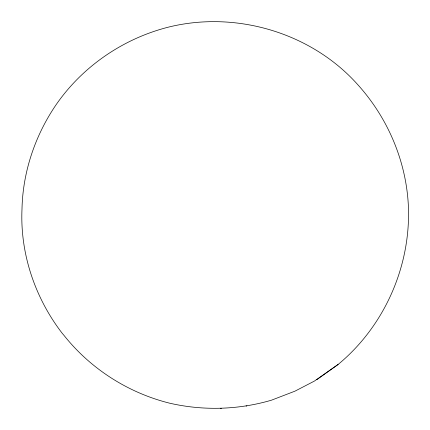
<?xml version="1.0" encoding="UTF-8"?>
<svg xmlns="http://www.w3.org/2000/svg" width="430" height="430" viewBox="0 0 430 430"><rect width="100%" height="100%" fill="white"/><g stroke="black" fill="none" stroke-linecap="round" stroke-linejoin="round"><path stroke-width="0.64" d="M338.061 364.495C384.85 325.897 411.419 265.009 408.296 204.476C405.823 160.18 387.494 117.61 357.83 84.737C311.406 32.642 235.833 10.374 168.372 27.149C123.388 38.549 82.84 66.198 56.346 104.377C35.282 135.058 22.801 171.688 22 208.98C19.947 253.576 35.093 298.103 62.259 333.352L64.005 335.4C90.553 368.816 128.129 392.816 169.517 403.152C203.111 410.913 238.44 409.903 271.518 400.169L294.942 391.166L314.394 381.087L338.061 364.495L316.738 379.749M220.552 408.5L221.402 408.409M246.116 406.049L246.852 405.974"/></g></svg>
